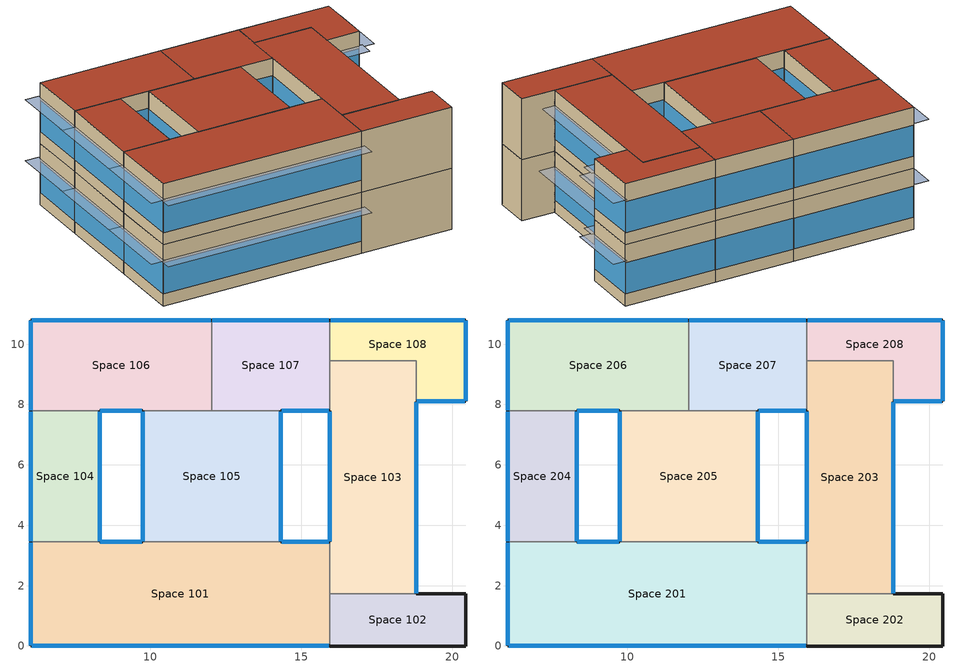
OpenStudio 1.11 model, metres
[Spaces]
Space 101
 floor ground: 15.94,3.45 15.94,0 6.04,0 6.04,3.45 z0
 wall outside: 6.04,3.45 6.04,0 15.94,0 / 9.74,3.45 8.32,3.45 / 15.94,3.45 14.32,3.45 z0:3
 wall to Space 104: 8.32,3.45 6.04,3.45 z0:3
 wall to Space 105: 14.32,3.45 9.74,3.45 z0:3
 wall to Space 103: 15.94,1.72 15.94,3.45 z0:3
 wall to Space 102: 15.94,0 15.94,1.72 z0:3
 window: 6.07,0 15.91,0 z0.6:2.11; 15.91,3.45 14.35,3.45 z0.6:2.15; 9.71,3.45 8.34,3.45 z0.6:2.16; 6.04,3.42 6.04,0.02 z0.6:2.12
Space 102
 floor ground: 15.94,1.72 20.44,1.72 20.44,0 15.94,0 z0
 wall outside: 15.94,0 20.44,0 20.44,1.72 18.8,1.72 z0:3
 wall to Space 103: 18.8,1.72 15.94,1.72 z0:3
Space 103
 floor ground: 18.8,9.45 18.8,1.72 15.94,1.72 15.94,9.45 z0
 wall outside: 18.8,1.72 18.8,8.1 / 15.94,7.79 15.94,3.45 z0:3
 wall to Space 107: 15.94,9.45 15.94,7.79 z0:3
 wall to Space 108: 18.8,8.1 18.8,9.45 15.94,9.45 z0:3
 window: 15.94,7.76 15.94,3.47 z0.6:2.12; 18.8,1.75 18.8,8.07 z0.6:2.11
Space 104
 floor ground: 8.32,7.79 8.32,3.45 6.04,3.45 6.04,7.79 z0
 wall outside: 8.32,3.45 8.32,7.79 / 6.04,7.79 6.04,3.45 z0:3
 wall to Space 106: 8.32,7.79 6.04,7.79 z0:3
 window: 8.32,3.47 8.32,7.76 / 6.04,7.76 6.04,3.47 z0.6:2.12
Space 105
 floor ground: 14.32,7.79 14.32,3.45 9.74,3.45 9.74,7.79 z0
 wall outside: 9.74,7.79 9.74,3.45 / 14.32,3.45 14.32,7.79 z0:3
 wall to Space 106: 12.03,7.79 9.74,7.79 z0:3
 wall to Space 107: 14.32,7.79 12.03,7.79 z0:3
 window: 9.74,7.76 9.74,3.47 / 14.32,3.47 14.32,7.76 z0.6:2.12
Space 106
 floor ground: 12.03,10.8 12.03,7.79 6.04,7.79 6.04,10.8 z0
 wall outside: 12.03,10.8 6.04,10.8 6.04,7.79 / 8.32,7.79 9.74,7.79 z0:3
 wall to Space 107: 12.03,7.79 12.03,10.8 z0:3
 window: 6.04,10.77 6.04,7.81 z0.6:2.13; 12,10.8 6.07,10.8 z0.6:2.11; 8.34,7.79 9.71,7.79 z0.6:2.16
Space 107
 floor ground: 15.94,10.8 15.94,7.79 12.03,7.79 12.03,10.8 z0
 wall outside: 15.94,10.8 12.03,10.8 / 14.32,7.79 15.94,7.79 z0:3
 wall to Space 108: 15.94,9.45 15.94,10.8 z0:3
 window: 14.35,7.79 15.91,7.79 z0.6:2.15; 15.91,10.8 12.05,10.8 z0.6:2.12
Space 108
 floor ground: 20.44,10.8 20.44,8.1 18.8,8.1 18.8,9.45 15.94,9.45 15.94,10.8 z0
 wall outside: 18.8,8.1 20.44,8.1 20.44,10.8 15.94,10.8 z0:3
 window: 20.44,8.12 20.44,10.77 z0.6:2.13; 20.41,10.8 15.97,10.8 z0.6:2.12; 18.83,8.1 20.41,8.1 z0.6:2.15
Space 201
 floor to Space 101: 15.94,3.45 15.94,0 6.04,0 6.04,3.45 z3
 wall outside: 6.04,3.45 6.04,0 15.94,0 / 9.74,3.45 8.32,3.45 / 15.94,3.45 14.32,3.45 z3:6
 wall to Space 204: 8.32,3.45 6.04,3.45 z3:6
 wall to Space 205: 14.32,3.45 9.74,3.45 z3:6
 wall to Space 203: 15.94,1.72 15.94,3.45 z3:6
 wall to Space 202: 15.94,0 15.94,1.72 z3:6
 window: 9.71,3.45 8.34,3.45 z3.6:5.16; 15.91,3.45 14.35,3.45 z3.6:5.15; 6.04,3.42 6.04,0.02 z3.6:5.12; 6.07,0 15.91,0 z3.6:5.11
 roof outside: 15.94,0 15.94,3.45 6.04,3.45 6.04,0 z6
Space 202
 floor to Space 102: 15.94,1.72 20.44,1.72 20.44,0 15.94,0 z3
 wall outside: 15.94,0 20.44,0 20.44,1.72 18.8,1.72 z3:6
 wall to Space 203: 18.8,1.72 15.94,1.72 z3:6
 roof outside: 20.44,0 20.44,1.72 15.94,1.72 15.94,0 z6
Space 203
 floor to Space 103: 18.8,9.45 18.8,1.72 15.94,1.72 15.94,9.45 z3
 wall outside: 18.8,1.72 18.8,8.1 / 15.94,7.79 15.94,3.45 z3:6
 wall to Space 207: 15.94,9.45 15.94,7.79 z3:6
 wall to Space 208: 18.8,8.1 18.8,9.45 15.94,9.45 z3:6
 window: 18.8,1.75 18.8,8.07 z3.6:5.11; 15.94,7.76 15.94,3.47 z3.6:5.12
 roof outside: 18.8,1.72 18.8,9.45 15.94,9.45 15.94,1.72 z6
Space 204
 floor to Space 104: 8.32,7.79 8.32,3.45 6.04,3.45 6.04,7.79 z3
 wall outside: 8.32,3.45 8.32,7.79 / 6.04,7.79 6.04,3.45 z3:6
 wall to Space 206: 8.32,7.79 6.04,7.79 z3:6
 window: 8.32,3.47 8.32,7.76 / 6.04,7.76 6.04,3.47 z3.6:5.12
 roof outside: 8.32,3.45 8.32,7.79 6.04,7.79 6.04,3.45 z6
Space 205
 floor to Space 105: 14.32,7.79 14.32,3.45 9.74,3.45 9.74,7.79 z3
 wall outside: 9.74,7.79 9.74,3.45 / 14.32,3.45 14.32,7.79 z3:6
 wall to Space 206: 12.03,7.79 9.74,7.79 z3:6
 wall to Space 207: 14.32,7.79 12.03,7.79 z3:6
 window: 9.74,7.76 9.74,3.47 / 14.32,3.47 14.32,7.76 z3.6:5.12
 roof outside: 14.32,3.45 14.32,7.79 9.74,7.79 9.74,3.45 z6
Space 206
 floor to Space 106: 12.03,10.8 12.03,7.79 6.04,7.79 6.04,10.8 z3
 wall outside: 12.03,10.8 6.04,10.8 6.04,7.79 / 8.32,7.79 9.74,7.79 z3:6
 wall to Space 207: 12.03,7.79 12.03,10.8 z3:6
 window: 6.04,10.77 6.04,7.81 z3.6:5.13; 8.34,7.79 9.71,7.79 z3.6:5.16; 12,10.8 6.07,10.8 z3.6:5.11
 roof outside: 12.03,7.79 12.03,10.8 6.04,10.8 6.04,7.79 z6
Space 207
 floor to Space 107: 15.94,10.8 15.94,7.79 12.03,7.79 12.03,10.8 z3
 wall outside: 15.94,10.8 12.03,10.8 / 14.32,7.79 15.94,7.79 z3:6
 wall to Space 208: 15.94,9.45 15.94,10.8 z3:6
 window: 15.91,10.8 12.05,10.8 z3.6:5.12; 14.35,7.79 15.91,7.79 z3.6:5.15
 roof outside: 15.94,7.79 15.94,10.8 12.03,10.8 12.03,7.79 z6
Space 208
 floor to Space 108: 20.44,10.8 20.44,8.1 18.8,8.1 18.8,9.45 15.94,9.45 15.94,10.8 z3
 wall outside: 18.8,8.1 20.44,8.1 20.44,10.8 15.94,10.8 z3:6
 window: 20.44,8.12 20.44,10.77 z3.6:5.13; 20.41,10.8 15.97,10.8 z3.6:5.12; 18.83,8.1 20.41,8.1 z3.6:5.15
 roof outside: 20.44,8.1 20.44,10.8 15.94,10.8 15.94,9.45 18.8,9.45 18.8,8.1 z6
shading: 16.07,-0.66 16.07,0 5.91,0 5.91,-0.66 z5.26; 6.04,-0.13 6.04,3.57 5.37,3.57 5.37,-0.13 z5.27; 16.07,-0.66 16.07,0 5.91,0 5.91,-0.66 z2.26; 6.04,-0.13 6.04,3.57 5.37,3.57 5.37,-0.13 z2.27; 6.04,3.32 6.04,7.92 5.37,7.92 5.37,3.32 z5.27; 8.99,3.32 8.99,7.92 8.32,7.92 8.32,3.32 z2.27; 6.04,3.32 6.04,7.92 5.37,7.92 5.37,3.32 z2.27; 6.04,7.66 6.04,10.93 5.37,10.93 5.37,7.66 z5.28; 6.04,7.66 6.04,10.93 5.37,10.93 5.37,7.66 z2.28; 19.46,1.6 19.46,8.23 18.8,8.23 18.8,1.6 z5.26; 19.63,1.6 19.63,8.23 18.8,8.23 18.8,1.6 z2.26; 21.11,7.97 21.11,10.93 20.44,10.93 20.44,7.97 z5.28; 21.11,7.97 21.11,10.93 20.44,10.93 20.44,7.97 z2.28; 20.57,7.42 20.57,8.1 18.67,8.1 18.67,7.42 z2.3; 20.57,7.42 20.57,8.1 18.67,8.1 18.67,7.42 z5.3
[Building]
Building 1: Space Type=189.1-2009 - Office - OpenOffice - CZ4-8; Default Construction Set=189.1-2009 - CZ5 - Office
[Site]
Napoli-Capodichino: Latitude {deg}=40.85; Longitude {deg}=14.3; Time Zone {hr}=1; Elevation {m}=72
[ClimateZones]
Climate Zone Institution Name 1=ASHRAE; Climate Zone Document Name 1=ANSI/ASHRAE Standard 169; Climate Zone Document Year 1=2006; Climate Zone Institution Name 2=CEC; Climate Zone Document Name 2=California Climate Zone Descriptions; Climate Zone Document Year 2=1995
[SizingPeriod:DesignDay] Sky Clearness=0; Rain Indicator=0; Snow Indicator=0; Day of Month=21; Daylight Saving Time Indicator=0; Dry-Bulb Temperature Range Modifier Type=DefaultMultipliers
Name | Maximum Dry-Bulb Temperature {C} | Daily Dry-Bulb Temperature Range {deltaC} | Humidity Indicating Conditions at Maximum Dry-Bulb | Barometric Pressure {Pa} | Wind Speed {m/s} | Wind Direction {deg} | Month | Day Type | Humidity Indicating Type | Solar Model Indicator | ASHRAE Taub | ASHRAE Taud
PARIS_ ORLY Ann Hum_n 99.6% Condns DP=>MCDB | -4.2 | 0 | -10.8 | 100177 | 3.3 | 60 | 1 | WinterDesignDay | Dewpoint | ASHRAEClearSky
PARIS_ ORLY Ann Clg .4% Condns Enth=>MDB | 28.4 | 10.1 | 62600 | 100177 | 3.6 | 100 | 7 | SummerDesignDay | Enthalpy | ASHRAETau | 0.492 | 1.841
PARIS_ ORLY Ann Htg Wind 99.6% Condns WS=>MCDB | 9.5 | 0 | 9.5 | 100177 | 14.9 | 60 | 1 | WinterDesignDay | Wetbulb | ASHRAEClearSky
PARIS_ ORLY Ann Clg .4% Condns DP=>MDB | 23.8 | 10.1 | 19.2 | 100177 | 3.6 | 100 | 7 | SummerDesignDay | Dewpoint | ASHRAETau | 0.492 | 1.841
PARIS_ ORLY Ann Htg 99.6% Condns DB | -5.9 | 0 | -5.9 | 100177 | 3.3 | 60 | 1 | WinterDesignDay | Wetbulb | ASHRAEClearSky
PARIS_ ORLY Ann Clg .4% Condns WB=>MDB | 28.3 | 10.1 | 21.4 | 100177 | 3.6 | 100 | 7 | SummerDesignDay | Wetbulb | ASHRAETau | 0.492 | 1.841
PARIS_ ORLY Ann Clg .4% Condns DB=>MWB | 30.9 | 10.1 | 20.1 | 100177 | 3.6 | 100 | 7 | SummerDesignDay | Wetbulb | ASHRAETau | 0.492 | 1.841
COPENHAGEN Ann Clg .4% Condns Enth=>MDB | 23.1 | 8 | 54800 | 101265 | 4.6 | 160 | 7 | SummerDesignDay | Enthalpy | ASHRAETau | 0.447 | 1.986
COPENHAGEN Ann Clg .4% Condns DP=>MDB | 20.8 | 8 | 17.9 | 101265 | 4.6 | 160 | 7 | SummerDesignDay | Dewpoint | ASHRAETau | 0.447 | 1.986
COPENHAGEN Ann Clg .4% Condns WB=>MDB | 23.4 | 8 | 19.3 | 101265 | 4.6 | 160 | 7 | SummerDesignDay | Wetbulb | ASHRAETau | 0.447 | 1.986
COPENHAGEN Ann Hum_n 99.6% Condns DP=>MCDB | -7.6 | 0 | -12 | 101265 | 4.8 | 50 | 2 | WinterDesignDay | Dewpoint | ASHRAEClearSky
COPENHAGEN Ann Htg Wind 99.6% Condns WS=>MCDB | 4.1 | 0 | 4.1 | 101265 | 14.7 | 50 | 2 | WinterDesignDay | Wetbulb | ASHRAEClearSky
COPENHAGEN Ann Clg .4% Condns DB=>MWB | 25.5 | 8 | 17.9 | 101265 | 4.6 | 160 | 7 | SummerDesignDay | Wetbulb | ASHRAETau | 0.447 | 1.986
COPENHAGEN Ann Htg 99.6% Condns DB | -9.2 | 0 | -9.2 | 101265 | 4.8 | 50 | 2 | WinterDesignDay | Wetbulb | ASHRAEClearSky
Napoli-Capodichino Ann Htg Wind 99.6% Condns WS=>MCDB | 10.1 | 0 | 10.1 | 100463 | 13 | 30 | 1 | WinterDesignDay | Wetbulb | ASHRAEClearSky
Napoli-Capodichino Ann Clg .4% Condns DP=>MDB | 28.5 | 10.2 | 25.2 | 100463 | 3.4 | 190 | 8 | SummerDesignDay | Dewpoint | ASHRAETau | 0.495 | 1.92
Napoli-Capodichino Ann Clg .4% Condns WB=>MDB | 29.9 | 10.2 | 26.3 | 100463 | 3.4 | 190 | 8 | SummerDesignDay | Wetbulb | ASHRAETau | 0.495 | 1.92
Napoli-Capodichino Ann Hum_n 99.6% Condns DP=>MCDB | 4.1 | 0 | -7.9 | 100463 | 1.7 | 30 | 1 | WinterDesignDay | Dewpoint | ASHRAEClearSky
Napoli-Capodichino Ann Clg .4% Condns Enth=>MDB | 29.9 | 10.2 | 82300 | 100463 | 3.4 | 190 | 8 | SummerDesignDay | Enthalpy | ASHRAETau | 0.495 | 1.92
Napoli-Capodichino Ann Htg 99.6% Condns DB | 0.6 | 0 | 0.6 | 100463 | 1.7 | 30 | 1 | WinterDesignDay | Wetbulb | ASHRAEClearSky
Napoli-Capodichino Ann Clg .4% Condns DB=>MWB | 33.1 | 10.2 | 23.4 | 100463 | 3.4 | 190 | 8 | SummerDesignDay | Wetbulb | ASHRAETau | 0.495 | 1.92
[DefaultConstructionSet] Interior Partition Construction=Interior Partition
Name | Default Exterior Surface Constructions | Default Interior Surface Constructions | Default Ground Contact Surface Constructions | Default Exterior SubSurface Constructions | Default Interior SubSurface Constructions
189.1-2009 - CZ1 - Office | Default Surface Constructions 22 | Default Surface Constructions 23 | Default Surface Constructions 24 | Default Sub Surface Constructions 15 | Default Sub Surface Constructions 16
189.1-2009 - CZ5 - Office | Default Surface Constructions 13 | Default Surface Constructions 14 | Default Surface Constructions 15 | Default Sub Surface Constructions 9 | Default Sub Surface Constructions 10
[DefaultSurfaceConstructions]
Name | Floor Construction | Wall Construction | Roof Ceiling Construction
Default Surface Constructions 13 | ExtSlabCarpet 4in ClimateZone 1-8 | ASHRAE 189.1-2009 ExtWall Mass ClimateZone 5 | ASHRAE 189.1-2009 ExtRoof IEAD ClimateZone 2-5
Default Surface Constructions 14; Default Surface Constructions 23 | Interior Floor | Interior Wall | Interior Ceiling
Default Surface Constructions 15; Default Surface Constructions 24 | ExtSlabCarpet 4in ClimateZone 1-8 | ExtSlabCarpet 4in ClimateZone 1-8 | ExtSlabCarpet 4in ClimateZone 1-8
Default Surface Constructions 22 | ExtSlabCarpet 4in ClimateZone 1-8 | ASHRAE 189.1-2009 ExtWall Mass ClimateZone 1 | ASHRAE 189.1-2009 ExtRoof IEAD ClimateZone 1
[Construction]
ExtSlabCarpet 4in ClimateZone 1-8: MAT-CC05 4 HW CONCRETE, CP02 CARPET PAD
ASHRAE 189.1-2009 ExtWall Mass ClimateZone 1: 1IN Stucco, 8IN Concrete HW, Wall Insulation [31], 1/2IN Gypsum
ASHRAE 189.1-2009 ExtRoof IEAD ClimateZone 1: Roof Membrane, Roof Insulation [18], Metal Decking
Interior Floor: F16 Acoustic tile, F05 Ceiling air space resistance, M11 100mm lightweight concrete
Interior Wall: G01a 19mm gypsum board, F04 Wall air space resistance, G01a 19mm gypsum board
Interior Ceiling: M11 100mm lightweight concrete, F05 Ceiling air space resistance, F16 Acoustic tile
ASHRAE 189.1-2009 ExtWindow ClimateZone 1: Theoretical Glass [167]
Exterior Door: F08 Metal surface, I01 25mm insulation board
Interior Window: Clear 3mm
Interior Door; Interior Partition: G05 25mm wood
ASHRAE 189.1-2009 ExtRoof IEAD ClimateZone 2-5: Roof Membrane, Roof Insulation [21], Metal Decking
ASHRAE 189.1-2009 ExtWindow ClimateZone 4-5: Theoretical Glass [207]
ASHRAE 189.1-2009 ExtWall Mass ClimateZone 5: 1IN Stucco, 8IN Concrete HW, Wall Insulation [40], 1/2IN Gypsum
[Material] Thermal Absorptance=0.9
Name | Roughness | Thickness {m} | Conductivity {W/m-K} | Density {kg/m3} | Specific Heat {J/kg-K} | Solar Absorptance | Visible Absorptance
MAT-CC05 4 HW CONCRETE | Rough | 0.1016 | 1.311 | 2240 | 836.8 | 0.85 | 0.85
1IN Stucco | Smooth | 0.0253 | 0.6918 | 1858 | 837 | 0.92 | 0.92
8IN Concrete HW | MediumRough | 0.2033 | 1.7296 | 2243 | 837 | 0.65 | 0.65
Wall Insulation [31] | MediumRough | 0.0337 | 0.0432 | 91 | 837 | 0.5 | 0.5
1/2IN Gypsum | Smooth | 0.0127 | 0.16 | 784.9 | 830 | 0.4 | 0.4
Roof Membrane | VeryRough | 0.0095 | 0.16 | 1121.29 | 1460 | 0.7 | 0.7
Roof Insulation [18] | MediumRough | 0.1693 | 0.049 | 265 | 836.8 | 0.7 | 0.7
Metal Decking | MediumSmooth | 0.0015 | 45.006 | 7680 | 418.4 | 0.6 | 0.6
F16 Acoustic tile | MediumSmooth | 0.0191 | 0.06 | 368 | 590 | 0.3 | 0.3
M11 100mm lightweight concrete | MediumRough | 0.1016 | 0.53 | 1280 | 840 | 0.5 | 0.5
G01a 19mm gypsum board | MediumSmooth | 0.019 | 0.16 | 800 | 1090 | 0.4 | 0.4
F08 Metal surface | Smooth | 0.0008 | 45.28 | 7824 | 500 | 0.7 | 0.7
I01 25mm insulation board | MediumRough | 0.0254 | 0.03 | 43 | 1210 | 0.6 | 0.6
G05 25mm wood | MediumSmooth | 0.0254 | 0.15 | 608 | 1630 | 0.5 | 0.5
Roof Insulation [21] | MediumRough | 0.2105 | 0.049 | 265 | 836.8 | 0.7 | 0.7
Wall Insulation [40] | MediumRough | 0.0794 | 0.0432 | 91 | 837 | 0.5 | 0.5
[Material:NoMass]
CP02 CARPET PAD: Roughness=Smooth; Thermal Resistance {m2-K/W}=0.1; Thermal Absorptance=0.9; Solar Absorptance=0.8; Visible Absorptance=0.8
[Material:AirGap]
Name | Thermal Resistance {m2-K/W}
F05 Ceiling air space resistance | 0.18
F04 Wall air space resistance | 0.15
[DefaultSubSurfaceConstructions]
Name | Fixed Window Construction | Operable Window Construction | Door Construction | Tubular Daylight Dome Construction | Tubular Daylight Diffuser Construction
Default Sub Surface Constructions 9 | ASHRAE 189.1-2009 ExtWindow ClimateZone 4-5 | ASHRAE 189.1-2009 ExtWindow ClimateZone 4-5 | Exterior Door | Interior Window | Interior Window
Default Sub Surface Constructions 10; Default Sub Surface Constructions 16 | Interior Window | Interior Window | Interior Door
Default Sub Surface Constructions 15 | ASHRAE 189.1-2009 ExtWindow ClimateZone 1 | ASHRAE 189.1-2009 ExtWindow ClimateZone 1 | Exterior Door | Interior Window | Interior Window
[WindowMaterial:Glazing] Optical Data Type=SpectralAverage; Thickness {m}=0.003; Back Side Solar Reflectance at Normal Incidence=0; Back Side Visible Reflectance at Normal Incidence=0; Infrared Transmittance at Normal Incidence=0; Dirt Correction Factor for Solar and Visible Transmittance=1; Solar Diffusing=No
Name | Solar Transmittance at Normal Incidence | Front Side Solar Reflectance at Normal Incidence | Visible Transmittance at Normal Incidence | Front Side Visible Reflectance at Normal Incidence | Front Side Infrared Hemispherical Emissivity | Back Side Infrared Hemispherical Emissivity | Conductivity {W/m-K}
Theoretical Glass [167] | 0.2374 | 0.7126 | 0.2512 | 0.6988 | 0.985 | 0.985 | 2.1073
Clear 3mm | 0.837 | 0.075 | 0.898 | 0.081 | 0.84 | 0.84 | 0.9
Theoretical Glass [207] | 0.3311 | 0.6189 | 0.44 | 0.51 | 0.9 | 0.9 | 0.0133
[SpaceType] Standards Building Type=Office
Name | Default Schedule Set | Design Specification Outdoor Air Object | Standards Space Type
189.1-2009 - Office - BreakRoom - CZ1-3 | 189.1-2009 - Office - BreakRoom - CZ1-3 Schedule Set | 189.1-2009 - Office - BreakRoom - CZ1-3 Ventilation | BreakRoom
189.1-2009 - Office - ClosedOffice - CZ1-3 | 189.1-2009 - Office - ClosedOffice - CZ1-3 Schedule Set | 189.1-2009 - Office - ClosedOffice - CZ1-3 Ventilation | ClosedOffice
189.1-2009 - Office - IT_Room - CZ1-3 | 189.1-2009 - Office - IT_Room - CZ1-3 Schedule Set | 189.1-2009 - Office - IT_Room - CZ1-3 Ventilation | IT_Room
189.1-2009 - Office - Lobby - CZ1-3 | 189.1-2009 - Office - Lobby - CZ1-3 Schedule Set | 189.1-2009 - Office - Lobby - CZ1-3 Ventilation | Lobby
189.1-2009 - Office - Restroom - CZ1-3 | 189.1-2009 - Office - Restroom - CZ1-3 Schedule Set | 189.1-2009 - Office - Restroom - CZ1-3 Ventilation | Restroom
189.1-2009 - Office - OpenOffice - CZ4-8 | 189.1-2009 - Office - OpenOffice - CZ4-8 Schedule Set | 189.1-2009 - Office - OpenOffice - CZ4-8 Ventilation | OpenOffice
[DefaultScheduleSet] People Activity Level Schedule=Office Activity; Lighting Schedule=Office Bldg Light; Electric Equipment Schedule=Office Bldg Equip; Infiltration Schedule=Office Infil Quarter On
Name | Number of People Schedule
189.1-2009 - Office - BreakRoom - CZ1-3 Schedule Set; 189.1-2009 - Office - IT_Room - CZ1-3 Schedule Set; 189.1-2009 - Office - Lobby - CZ1-3 Schedule Set; 189.1-2009 - Office - Restroom - CZ1-3 Schedule Set | Office Misc Occ
189.1-2009 - Office - ClosedOffice - CZ1-3 Schedule Set; 189.1-2009 - Office - OpenOffice - CZ4-8 Schedule Set | Office Work Occ
[Lights:Definition] Design Level Calculation Method=Watts/Area
Name | Watts per Space Floor Area {W/m2}
189.1-2009 - Office - BreakRoom - CZ1-3 Lights Definition | 11.625
189.1-2009 - Office - ClosedOffice - CZ1-3 Lights Definition; 189.1-2009 - Office - IT_Room - CZ1-3 Lights Definition; 189.1-2009 - Office - OpenOffice - CZ4-8 Lights Definition | 10.6563
189.1-2009 - Office - Lobby - CZ1-3 Lights Definition | 12.5938
189.1-2009 - Office - Restroom - CZ1-3 Lights Definition | 8.71877
[Lights]
Name | Lights Definition | Space or SpaceType
189.1-2009 - Office - BreakRoom - CZ1-3 Lights | 189.1-2009 - Office - BreakRoom - CZ1-3 Lights Definition | 189.1-2009 - Office - BreakRoom - CZ1-3
189.1-2009 - Office - ClosedOffice - CZ1-3 Lights | 189.1-2009 - Office - ClosedOffice - CZ1-3 Lights Definition | 189.1-2009 - Office - ClosedOffice - CZ1-3
189.1-2009 - Office - IT_Room - CZ1-3 Lights | 189.1-2009 - Office - IT_Room - CZ1-3 Lights Definition | 189.1-2009 - Office - IT_Room - CZ1-3
189.1-2009 - Office - Lobby - CZ1-3 Lights | 189.1-2009 - Office - Lobby - CZ1-3 Lights Definition | 189.1-2009 - Office - Lobby - CZ1-3
189.1-2009 - Office - Restroom - CZ1-3 Lights | 189.1-2009 - Office - Restroom - CZ1-3 Lights Definition | 189.1-2009 - Office - Restroom - CZ1-3
189.1-2009 - Office - OpenOffice - CZ4-8 Lights | 189.1-2009 - Office - OpenOffice - CZ4-8 Lights Definition | 189.1-2009 - Office - OpenOffice - CZ4-8
[DesignSpecification:OutdoorAir] Outdoor Air Method=Sum
Name | Outdoor Air Flow per Person {m3/s-person} | Outdoor Air Flow per Floor Area {m3/s-m2}
189.1-2009 - Office - BreakRoom - CZ1-3 Ventilation; 189.1-2009 - Office - Lobby - CZ1-3 Ventilation | 0.00707921
189.1-2009 - Office - ClosedOffice - CZ1-3 Ventilation; 189.1-2009 - Office - OpenOffice - CZ4-8 Ventilation | 0.00943895
189.1-2009 - Office - IT_Room - CZ1-3 Ventilation |  | 0.000254
189.1-2009 - Office - Restroom - CZ1-3 Ventilation |  | 0.0048768
[People:Definition] Number of People Calculation Method=People/Area; Fraction Radiant=0.3
Name | People per Space Floor Area {person/m2}
189.1-2009 - Office - BreakRoom - CZ1-3 People Definition | 0.5
189.1-2009 - Office - ClosedOffice - CZ1-3 People Definition | 0.0511286
189.1-2009 - Office - IT_Room - CZ1-3 People Definition | 0.0538196
189.1-2009 - Office - Lobby - CZ1-3 People Definition; 189.1-2009 - Office - Restroom - CZ1-3 People Definition | 0.107639
189.1-2009 - Office - OpenOffice - CZ4-8 People Definition | 0.0565105
[People]
Name | People Definition | Space or SpaceType
189.1-2009 - Office - BreakRoom - CZ1-3 People | 189.1-2009 - Office - BreakRoom - CZ1-3 People Definition | 189.1-2009 - Office - BreakRoom - CZ1-3
189.1-2009 - Office - ClosedOffice - CZ1-3 People | 189.1-2009 - Office - ClosedOffice - CZ1-3 People Definition | 189.1-2009 - Office - ClosedOffice - CZ1-3
189.1-2009 - Office - IT_Room - CZ1-3 People | 189.1-2009 - Office - IT_Room - CZ1-3 People Definition | 189.1-2009 - Office - IT_Room - CZ1-3
189.1-2009 - Office - Lobby - CZ1-3 People | 189.1-2009 - Office - Lobby - CZ1-3 People Definition | 189.1-2009 - Office - Lobby - CZ1-3
189.1-2009 - Office - Restroom - CZ1-3 People | 189.1-2009 - Office - Restroom - CZ1-3 People Definition | 189.1-2009 - Office - Restroom - CZ1-3
189.1-2009 - Office - OpenOffice - CZ4-8 People | 189.1-2009 - Office - OpenOffice - CZ4-8 People Definition | 189.1-2009 - Office - OpenOffice - CZ4-8
[SpaceInfiltration:DesignFlowRate] Design Flow Rate Calculation Method=Flow/ExteriorArea
Name | Space or SpaceType | Flow per Exterior Surface Area {m3/s-m2}
189.1-2009 - Office - BreakRoom - CZ1-3 Infiltration | 189.1-2009 - Office - BreakRoom - CZ1-3 | 0.00030226
189.1-2009 - Office - ClosedOffice - CZ1-3 Infiltration | 189.1-2009 - Office - ClosedOffice - CZ1-3 | 0.00030226
189.1-2009 - Office - IT_Room - CZ1-3 Infiltration | 189.1-2009 - Office - IT_Room - CZ1-3 | 0.00030226
189.1-2009 - Office - Lobby - CZ1-3 Infiltration | 189.1-2009 - Office - Lobby - CZ1-3 | 0.00030226
189.1-2009 - Office - Restroom - CZ1-3 Infiltration | 189.1-2009 - Office - Restroom - CZ1-3 | 0.00030226
189.1-2009 - Office - OpenOffice - CZ4-8 Infiltration | 189.1-2009 - Office - OpenOffice - CZ4-8 | 0.000226568
[ElectricEquipment:Definition] Design Level Calculation Method=Watts/Area
Name | Watts per Space Floor Area {W/m2}
189.1-2009 - Office - BreakRoom - CZ1-3 Electric Equipment Definition | 48.007
189.1-2009 - Office - ClosedOffice - CZ1-3 Electric Equipment Definition | 6.8889
189.1-2009 - Office - IT_Room - CZ1-3 Electric Equipment Definition | 16.7917
189.1-2009 - Office - Lobby - CZ1-3 Electric Equipment Definition; 189.1-2009 - Office - Restroom - CZ1-3 Electric Equipment Definition | 0.753474
189.1-2009 - Office - OpenOffice - CZ4-8 Electric Equipment Definition | 7.64238
[ElectricEquipment]
Name | Electric Equipment Definition | Space or SpaceType
189.1-2009 - Office - BreakRoom - CZ1-3 Electric Equipment | 189.1-2009 - Office - BreakRoom - CZ1-3 Electric Equipment Definition | 189.1-2009 - Office - BreakRoom - CZ1-3
189.1-2009 - Office - ClosedOffice - CZ1-3 Electric Equipment | 189.1-2009 - Office - ClosedOffice - CZ1-3 Electric Equipment Definition | 189.1-2009 - Office - ClosedOffice - CZ1-3
189.1-2009 - Office - IT_Room - CZ1-3 Electric Equipment | 189.1-2009 - Office - IT_Room - CZ1-3 Electric Equipment Definition | 189.1-2009 - Office - IT_Room - CZ1-3
189.1-2009 - Office - Lobby - CZ1-3 Electric Equipment | 189.1-2009 - Office - Lobby - CZ1-3 Electric Equipment Definition | 189.1-2009 - Office - Lobby - CZ1-3
189.1-2009 - Office - Restroom - CZ1-3 Electric Equipment | 189.1-2009 - Office - Restroom - CZ1-3 Electric Equipment Definition | 189.1-2009 - Office - Restroom - CZ1-3
189.1-2009 - Office - OpenOffice - CZ4-8 Electric Equipment | 189.1-2009 - Office - OpenOffice - CZ4-8 Electric Equipment Definition | 189.1-2009 - Office - OpenOffice - CZ4-8
[ThermostatSetpoint:DualSetpoint] Heating Setpoint Temperature Schedule=Medium Office HtgSetp; Cooling Setpoint Temperature Schedule=Medium Office ClgSetp
Thermal Zone 2 Thermostat 1; Thermal Zone 3 Thermostat 1; Thermal Zone 4 Thermostat 1; Thermal Zone 5 Thermostat 1; Thermal Zone 1 Thermostat 1
[BuildingStory] Nominal Floor to Floor Height {m}=3
Name | Nominal Z Coordinate {m}
Building Story 1; Building Story 3 | 0
Building Story 2; Building Story 4 | 3
Building Story 5 | 6
Building Story 6 | 9
[Space] Default Construction Set=189.1-2009 - CZ1 - Office; Building Story=Building Story 1
Name | Space Type | Thermal Zone
Space 101; Space 105; Space 201; Space 205 | 189.1-2009 - Office - Lobby - CZ1-3 | Thermal Zone 1
Space 102; Space 202 | 189.1-2009 - Office - Restroom - CZ1-3 | Thermal Zone 2
Space 103; Space 203 | 189.1-2009 - Office - BreakRoom - CZ1-3 | Thermal Zone 3
Space 104; Space 106; Space 107; Space 204; Space 206; Space 207 | 189.1-2009 - Office - ClosedOffice - CZ1-3 | Thermal Zone 5
Space 108; Space 208 | 189.1-2009 - Office - IT_Room - CZ1-3 | Thermal Zone 4
[ThermalZone] Use Ideal Air Loads=Yes
Name | Thermostat
Thermal Zone 1 | Thermal Zone 1 Thermostat 1
Thermal Zone 2 | Thermal Zone 2 Thermostat 1
Thermal Zone 3 | Thermal Zone 3 Thermostat 1
Thermal Zone 4 | Thermal Zone 4 Thermostat 1
Thermal Zone 5 | Thermal Zone 5 Thermostat 1
[Sizing:Zone] Zone Cooling Design Supply Air Temperature Input Method=SupplyAirTemperature; Zone Cooling Design Supply Air Temperature {C}=14; Zone Cooling Design Supply Air Temperature Difference {deltaC}=11.11; Zone Heating Design Supply Air Temperature Input Method=SupplyAirTemperature; Zone Heating Design Supply Air Temperature {C}=40; Zone Heating Design Supply Air Temperature Difference {deltaC}=11.11; Zone Cooling Design Supply Air Humidity Ratio {kg-H2O/kg-air}=0.0085; Zone Heating Design Supply Air Humidity Ratio {kg-H2O/kg-air}=0.008; Cooling Design Air Flow Method=DesignDay; Heating Design Air Flow Method=DesignDay; Account for Dedicated Outdoor Air System=No; Dedicated Outdoor Air System Control Strategy=NeutralSupplyAir; Dedicated Outdoor Air Low Setpoint Temperature for Design {C}=autosize; Dedicated Outdoor Air High Setpoint Temperature for Design {C}=autosize
Thermal Zone 1; Thermal Zone 2; Thermal Zone 3; Thermal Zone 4; Thermal Zone 5
[Schedule:Ruleset]
Name | Default Day Schedule | Summer Design Day Schedule | Winter Design Day Schedule
Office Bldg Light | Office Bldg Light Default Schedule | Office Bldg Light Summer Design Day | Office Bldg Light Winter Design Day
Office Misc Occ | Office Bldg Occ Default Schedule 1 | Office Bldg Occ Summer Design Day 1 | Office Bldg Occ Winter Design Day 1
Office Activity | Office Activity Default Schedule | Office Activity Summer Design Day | Office Activity Winter Design Day
Office Infil Quarter On | Office Infil Quarter On Default Schedule | Office Infil Quarter On Summer Design Day | Office Infil Quarter On Winter Design Day
Office Bldg Equip | Office Bldg Equip Default Schedule | Office Bldg Equip Summer Design Day | Office Bldg Equip Winter Design Day
Medium Office HtgSetp | Medium Office HtgSetp Default Schedule | Medium Office HtgSetp Summer Design Day | Medium Office HtgSetp Winter Design Day
Medium Office ClgSetp | Medium Office ClgSetp Default Schedule | Medium Office ClgSetp Summer Design Day | Medium Office ClgSetp Winter Design Day
Office Work Occ | Office Bldg Occ Default Schedule | Office Bldg Occ Summer Design Day | Office Bldg Occ Winter Design Day
[Schedule:Day]
Office Bldg Light Default Schedule: 5, 0, 0.05, 7, 0, 0.1, 8, 0, 0.3, 17, 0, 0.9, 18, 0, 0.7, 20, 0, 0.5, 22, 0, 0.3, 23, 0, 0.1, 24, 0, 0.05
Office Bldg Light Summer Design Day; Office Infil Quarter On Rule 1 Day Schedule; Office Bldg Equip Summer Design Day: 24, 0, 1
Office Bldg Light Winter Design Day; Office Bldg Occ Winter Design Day 1; Office Bldg Occ Rule 1 Day Schedule 1; Office Bldg Equip Winter Design Day; Office Bldg Occ Winter Design Day; Office Bldg Occ Rule 1 Day Schedule: 24, 0, 0
Office Bldg Light Rule 1 Day Schedule: 24, 0, 0.05
Office Bldg Light Rule 2 Day Schedule: 6, 0, 0.05, 8, 0, 0.1, 14, 0, 0.5, 17, 0, 0.15, 24, 0, 0.05
Office Bldg Occ Default Schedule 1: 6, 0, 0, 7, 0, 0.1, 8, 0, 0.2, 20, 0, 0.4, 22, 0, 0.1, 24, 0, 0.05
Office Bldg Occ Summer Design Day 1; Office Bldg Occ Summer Design Day: 6, 0, 0, 22, 0, 1, 24, 0, 0.05
Office Bldg Occ Rule 2 Day Schedule 1: 6, 0, 0, 8, 0, 0.1, 14, 0, 0.25, 17, 0, 0.1, 24, 0, 0
Office Activity Default Schedule; Office Activity Summer Design Day; Office Activity Winter Design Day: 24, 0, 132
Office Infil Quarter On Default Schedule; Office Infil Quarter On Summer Design Day: 6, 0, 1, 22, 0, 0.25, 24, 0, 1
Office Infil Quarter On Winter Design Day; Office Infil Quarter On Rule 2 Day Schedule: 6, 0, 1, 18, 0, 0.25, 24, 0, 1
Office Bldg Equip Default Schedule: 8, 0, 0.4, 12, 0, 0.9, 13, 0, 0.8, 17, 0, 0.9, 18, 0, 0.8, 20, 0, 0.6, 22, 0, 0.5, 24, 0, 0.4
Office Bldg Equip Rule 1 Day Schedule: 24, 0, 0.3
Office Bldg Equip Rule 2 Day Schedule: 6, 0, 0.3, 8, 0, 0.4, 14, 0, 0.5, 17, 0, 0.35, 24, 0, 0.3
Medium Office HtgSetp Default Schedule: 6, 0, 15.6, 22, 0, 21, 24, 0, 15.6
Medium Office HtgSetp Summer Design Day; Medium Office HtgSetp Rule 1 Day Schedule: 24, 0, 15.6
Medium Office HtgSetp Winter Design Day: 24, 0, 21
Medium Office HtgSetp Rule 2 Day Schedule: 6, 0, 15.6, 18, 0, 21, 24, 0, 15.6
Medium Office ClgSetp Default Schedule; Medium Office ClgSetp Summer Design Day: 6, 0, 26.7, 22, 0, 24, 24, 0, 26.7
Medium Office ClgSetp Winter Design Day; Medium Office ClgSetp Rule 1 Day Schedule: 24, 0, 26.7
Medium Office ClgSetp Rule 2 Day Schedule: 6, 0, 26.7, 18, 0, 24, 24, 0, 26.7
Office Bldg Occ Default Schedule: 6, 0, 0, 7, 0, 0.1, 8, 0, 0.2, 12, 0, 0.85, 13, 0, 0.5, 17, 0, 0.85, 18, 0, 0.7, 20, 0, 0.4, 22, 0, 0.1, 24, 0, 0.05
Office Bldg Occ Rule 2 Day Schedule: 6, 0, 0, 8, 0, 0.1, 14, 0, 0.4, 17, 0, 0.1, 24, 0, 0
[Schedule:Rule] Apply Monday=No; Apply Tuesday=No; Apply Wednesday=No; Apply Thursday=No; Apply Friday=No; Date Specification Type=DateRange; Start Month=1; Start Day=1; End Month=12; End Day=31
Name | Schedule Ruleset | Rule Order | Day Schedule | Apply Sunday | Apply Saturday
Office Bldg Light Rule 1 | Office Bldg Light | 0 | Office Bldg Light Rule 1 Day Schedule | Yes | No
Office Bldg Light Rule 2 | Office Bldg Light | 1 | Office Bldg Light Rule 2 Day Schedule | No | Yes
Office Misc Occ Rule 1 | Office Misc Occ | 0 | Office Bldg Occ Rule 1 Day Schedule 1 | Yes | No
Office Misc Occ Rule 2 | Office Misc Occ | 1 | Office Bldg Occ Rule 2 Day Schedule 1 | No | Yes
Office Infil Quarter On Rule 1 | Office Infil Quarter On | 0 | Office Infil Quarter On Rule 1 Day Schedule | Yes | No
Office Infil Quarter On Rule 2 | Office Infil Quarter On | 1 | Office Infil Quarter On Rule 2 Day Schedule | No | Yes
Office Bldg Equip Rule 1 | Office Bldg Equip | 0 | Office Bldg Equip Rule 1 Day Schedule | Yes | No
Office Bldg Equip Rule 2 | Office Bldg Equip | 1 | Office Bldg Equip Rule 2 Day Schedule | No | Yes
Medium Office HtgSetp Rule 1 | Medium Office HtgSetp | 0 | Medium Office HtgSetp Rule 1 Day Schedule | Yes | No
Medium Office HtgSetp Rule 2 | Medium Office HtgSetp | 1 | Medium Office HtgSetp Rule 2 Day Schedule | No | Yes
Medium Office ClgSetp Rule 1 | Medium Office ClgSetp | 0 | Medium Office ClgSetp Rule 1 Day Schedule | Yes | No
Medium Office ClgSetp Rule 2 | Medium Office ClgSetp | 1 | Medium Office ClgSetp Rule 2 Day Schedule | No | Yes
Office Work Occ Rule 1 | Office Work Occ | 0 | Office Bldg Occ Rule 1 Day Schedule | Yes | No
Office Work Occ Rule 2 | Office Work Occ | 1 | Office Bldg Occ Rule 2 Day Schedule | No | Yes
